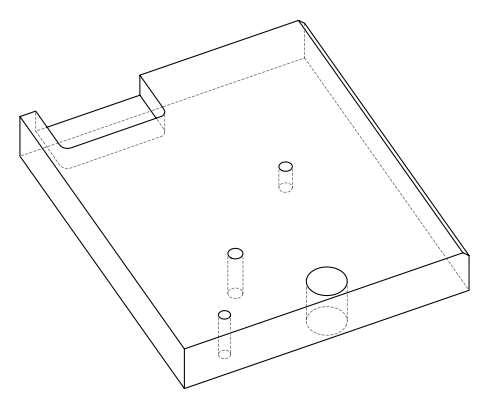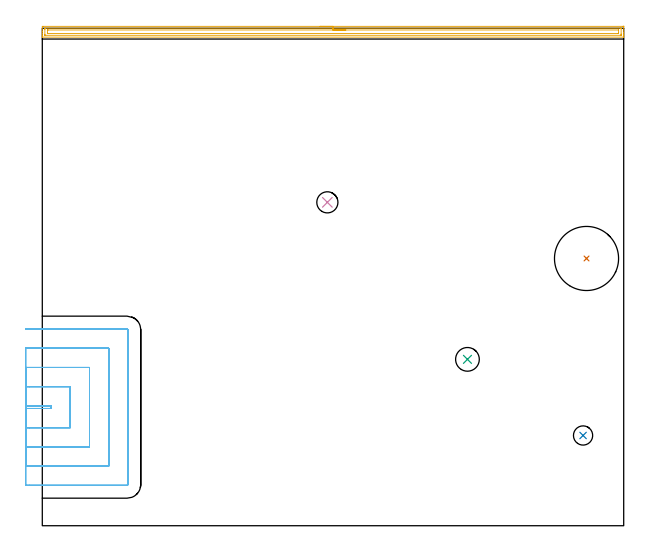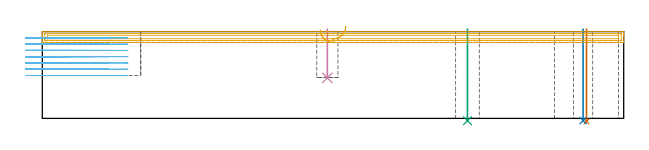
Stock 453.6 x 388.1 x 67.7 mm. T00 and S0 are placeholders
(PLAN: 6 operations, 5 tool changes, 30.9 min)
(1 INDEXABLE_INSERT_DRILL_THROUGH_HOLE_FROM_SOLID | STEP1HOLE | NXT0302_038 | 0.29 min | 132877 mm3)
(2 INDEXABLE_INSERT_DRILL_THROUGH_HOLE_FROM_SOLID_1 | STEP1HOLE_1 | NXT0302_001 | 0.29 min | 11928 mm3)
(3 INDEXABLE_INSERT_DRILL_THROUGH_HOLE_FROM_SOLID_2 | STEP1HOLE_2 | NXT0302_008 | 0.29 min | 18160 mm3)
(4 INDEXABLE_INSERT_DRILL_BLIND_HOLE_FROM_SOLID | STEP1POCKET | NXT0302_004 | 0.15 min | 7656 mm3)
(5 AREA_MILL | FG_CHAMFER_SURFACE | UGT0205_001 | 11.12 min | 16008 mm3)
(6 MILL_SLOT | SLOT_PARTIAL_RECTANGULAR | UGT0201_094 | Follow Part, ap 5, ae 75% | 18.71 min | 371350 mm3)
(TOOL NXT0302_038 | Index. Insert Drill 50mm [880-D5000L50-04] | D50 PA176 FL200 Z2)
(TOOL NXT0302_001 | Index. Insert Drill 15mm [880-D1500L20-05] | D15 PA176 FL75 Z2)
(TOOL NXT0302_008 | Index. Insert Drill 18.5mm [880-D1850L25-05] | D18.5 PA176 FL93 Z2)
(TOOL NXT0302_004 | Index. Insert Drill 16.5mm [880-D1650L20-05] | D16.5 PA176 FL83 Z2)
(TOOL UGT0205_001 | Chamfer Mill 20 x 3 x 45 deg. | D20 FL50 Z2)
(TOOL UGT0201_094 | End mill 20 mm | D20 FL38 Z4)
(OP 1 INDEXABLE_INSERT_DRILL_THROUGH_HOLE_FROM_SOLID)
G17 G21 G94 G90
T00 M6
G54
G17 G0 G90 X424.6 Y208.5 S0 M3
G43 Z77.7 H1
G94 G81 G98 Z-2.373 F250. R69.7
G80
M5
M2
(OP 2 INDEXABLE_INSERT_DRILL_THROUGH_HOLE_FROM_SOLID_1)
G17 G21 G94 G90
T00 M6
G54
G17 G0 G90 X421.9 Y70.4 S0 M3
G43 Z77.7 H1
G94 G81 G98 Z-1.762 F250. R69.7
G80
M5
M2
(OP 3 INDEXABLE_INSERT_DRILL_THROUGH_HOLE_FROM_SOLID_2)
G17 G21 G94 G90
T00 M6
G54
G17 G0 G90 X331.7 Y129.8 S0 M3
G43 Z77.7 H1
G94 G81 G98 Z-1.823 F250. R69.7
G80
M5
M2
(OP 4 INDEXABLE_INSERT_DRILL_BLIND_HOLE_FROM_SOLID)
G17 G21 G94 G90
T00 M6
G54
G17 G0 G90 X222.4 Y252.3 S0 M3
G43 Z77.7 H1
G94 G81 G98 Z31.6 F250. R69.7
G80
M5
M2
(OP 5 AREA_MILL)
G17 G21 G94 G90
T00 M6
G54
G17 G0 G90 X216.8 Y389.6 S1061 M3
G43 Z77.7 H0
Z69.3
G94 G1 X216.838 Z68.428 F250.
X216.952 Z67.564
X217.141 Z66.712
X217.403 Z65.88
X217.737 Z65.074
X218.14 Z64.3
X218.609 Z63.564
X219.14 Z62.872
X219.729 Z62.229
X220.372 Z61.64
X221.064 Z61.108
X221.8 Z60.64
X222.574 Z60.237
X223.38 Z59.903
X224.212 Z59.641
X225.064 Z59.452
X225.928 Z59.338
X226.8 Z59.3
X452.973
X453.595 Y389.597
X453.597 Y389.596 Z59.301
X453.6 Y388.975 Z59.922
Y388.708 Z60.189
Y384.506 Z64.389
Y383.078 Z65.819
Y382.718 Z66.177
Y382. Z66.9
Y381.702 Z67.198
X453.593 Y381.269 Z67.623
X453.59 Y381.203 Z67.688
X453.42 Y381.2 Z67.7
X0.18
X0.01 Y381.203 Z67.688
X0.005 Y381.23 Z67.661
X0.002 Y381.271 Z67.621
X0. Y381.702 Z67.197
Y382. Z66.9
Y382.718 Z66.177
Y383.972 Z64.925
Y385.4 Z63.496
X0.001 Y388.975 Z59.922
X0.003 Y389.596 Z59.301
X0.005 Y389.597 Z59.3
X0.627 Y389.6
X226.8
Y388.186 Z60.714
X451.185
X451.29 Y388.184 Z60.716
X451.498 Y388.179 Z60.721
X451.591 Y388.171 Z60.729
X451.595 Y388.14 Z60.76
X451.598 Y388.081 Z60.819
X451.6 Y387.667 Z61.233
Y383.612 Z65.288
X451.599 Y383.198 Z65.702
X451.593 Y382.718 Z66.182
X451.59 Y382.622 Z66.278
X451.394 Y382.616 Z66.284
X451.289 Y382.615 Z66.285
X2.415 Y382.614 Z66.286
X2.31 Y382.616 Z66.284
X2.103 Y382.621 Z66.279
X2.009 Y382.629 Z66.271
X2.005 Y382.66 Z66.24
X2.002 Y382.718 Z66.182
X2. Y383.133 Z65.767
Y387.188 Z61.712
X2.001 Y387.602 Z61.298
X2.007 Y388.081 Z60.819
X2.01 Y388.178 Z60.722
X2.206 Y388.184 Z60.716
X2.311 Y388.185 Z60.715
X226.8 Y388.186 Z60.714
Y386.772 Z62.128
X449.397 Y386.771 Z62.129
X449.557 Y386.769 Z62.131
X449.583 Y386.768 Z62.132
X449.589 Y386.766 Z62.134
X449.592 Y386.739 Z62.161
X449.597 Y386.631 Z62.269
X449.599 Y386.496 Z62.404
X449.6 Y386.294 Z62.606
X449.599 Y384.304 Z64.596
X449.594 Y384.101 Z64.799
X449.59 Y384.045 Z64.855
X449.584 Y384.034 Z64.866
X449.575 Y384.033 Z64.867
X449.517 Y384.03 Z64.87
X449.397 Y384.029 Z64.871
X448.981 Y384.028 Z64.872
X4.203 Y384.029 Z64.871
X4.043 Y384.031 Z64.869
X4.017 Y384.032 Z64.868
X4.011 Y384.034 Z64.866
X4.008 Y384.061 Z64.839
X4.003 Y384.169 Z64.731
X4.001 Y384.304 Z64.596
X4. Y384.506 Z64.394
X4.001 Y386.496 Z62.404
X4.006 Y386.699 Z62.201
X4.01 Y386.755 Z62.145
X4.016 Y386.766 Z62.134
X4.025 Y386.767 Z62.133
X4.083 Y386.77 Z62.13
X4.203 Y386.771 Z62.129
X4.619 Y386.772 Z62.128
X226.8
X227.672 Z62.167
X228.537 Z62.28
X229.388 Z62.469
X230.22 Z62.732
X231.026 Z63.065
X231.8 Z63.468
X232.536 Z63.937
X233.228 Z64.468
X233.871 Z65.057
X234.46 Z65.701
X234.992 Z66.393
X235.46 Z67.128
X235.863 Z67.902
X236.197 Z68.708
X236.459 Z69.54
X236.648 Z70.392
X236.762 Z71.257
X236.8 Z72.128
G0 Z77.7
M5
M2
(OP 6 MILL_SLOT)
G17 G21 G94 G90
T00 M6
G54
G17 G0 G90 X-13. Y91.5 S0 M3
G43 Z77.7 H0
Z62.814
G94 G1 X-10. F250.
X6.8 F500.
Y93.5
X-10.
X-13. F250.
Y76.5
X-10.
X21.8 F500.
Y108.5
X-10.
X-13. F250.
Y61.5
X-10.
X36.8 F500.
Y123.5
X-10.
X-13. F250.
Y46.5
X-10.
X51.8 F500.
Y138.5
X-10.
X-13. F250.
Y31.5
X-10.
X66.1 F500.
G3 X66.8 Y32.2 R0.7
G1 Y152.8
G3 X66.1 Y153.5 R0.7
G1 X-10.
X-13. F250.
G0 Y91.5 Z57.928
G1 X-10.
X6.8 F500.
Y93.5
X-10.
X-13. F250.
Y76.5
X-10.
X21.8 F500.
Y108.5
X-10.
X-13. F250.
Y61.5
X-10.
X36.8 F500.
Y123.5
X-10.
X-13. F250.
Y46.5
X-10.
X51.8 F500.
Y138.5
X-10.
X-13. F250.
Y31.5
X-10.
X66.1 F500.
G3 X66.8 Y32.2 R0.7
G1 Y152.8
G3 X66.1 Y153.5 R0.7
G1 X-10.
X-13. F250.
G0 Y91.5 Z53.043
G1 X-10.
X6.8 F500.
Y93.5
X-10.
X-13. F250.
Y76.5
X-10.
X21.8 F500.
Y108.5
X-10.
X-13. F250.
Y61.5
X-10.
X36.8 F500.
Y123.5
X-10.
X-13. F250.
Y46.5
X-10.
X51.8 F500.
Y138.5
X-10.
X-13. F250.
Y31.5
X-10.
X66.1 F500.
G3 X66.8 Y32.2 R0.7
G1 Y152.8
G3 X66.1 Y153.5 R0.7
G1 X-10.
X-13. F250.
G0 Y91.5 Z48.157
G1 X-10.
X6.8 F500.
Y93.5
X-10.
X-13. F250.
Y76.5
X-10.
X21.8 F500.
Y108.5
X-10.
X-13. F250.
Y61.5
X-10.
X36.8 F500.
Y123.5
X-10.
X-13. F250.
Y46.5
X-10.
X51.8 F500.
Y138.5
X-10.
X-13. F250.
Y31.5
X-10.
X66.1 F500.
G3 X66.8 Y32.2 R0.7
G1 Y152.8
G3 X66.1 Y153.5 R0.7
G1 X-10.
X-13. F250.
G0 Y91.5 Z43.271
G1 X-10.
X6.8 F500.
Y93.5
X-10.
X-13. F250.
Y76.5
X-10.
X21.8 F500.
Y108.5
X-10.
X-13. F250.
Y61.5
X-10.
X36.8 F500.
Y123.5
X-10.
X-13. F250.
Y46.5
X-10.
X51.8 F500.
Y138.5
X-10.
X-13. F250.
Y31.5
X-10.
X66.1 F500.
G3 X66.8 Y32.2 R0.7
G1 Y152.8
G3 X66.1 Y153.5 R0.7
G1 X-10.
X-13. F250.
G0 Y91.5 Z38.386
G1 X-10.
X6.8 F500.
Y93.5
X-10.
X-13. F250.
Y76.5
X-10.
X21.8 F500.
Y108.5
X-10.
X-13. F250.
Y61.5
X-10.
X36.8 F500.
Y123.5
X-10.
X-13. F250.
Y46.5
X-10.
X51.8 F500.
Y138.5
X-10.
X-13. F250.
Y31.5
X-10.
X66.1 F500.
G3 X66.8 Y32.2 R0.7
G1 Y152.8
G3 X66.1 Y153.5 R0.7
G1 X-10.
X-13. F250.
G0 Y91.5 Z33.5
G1 X-10.
X6.8 F500.
Y93.5
X-10.
X-13. F250.
Y76.5
X-10.
X21.8 F500.
Y108.5
X-10.
X-13. F250.
Y61.5
X-10.
X36.8 F500.
Y123.5
X-10.
X-13. F250.
Y46.5
X-10.
X51.8 F500.
Y138.5
X-10.
X-13. F250.
Y31.5
X-10.
X66.1 F500.
G3 X66.8 Y32.2 R0.7
G1 Y152.8
G3 X66.1 Y153.5 R0.7
G1 X-10.
X-13. F250.
G0 Z77.7
M5
M2
